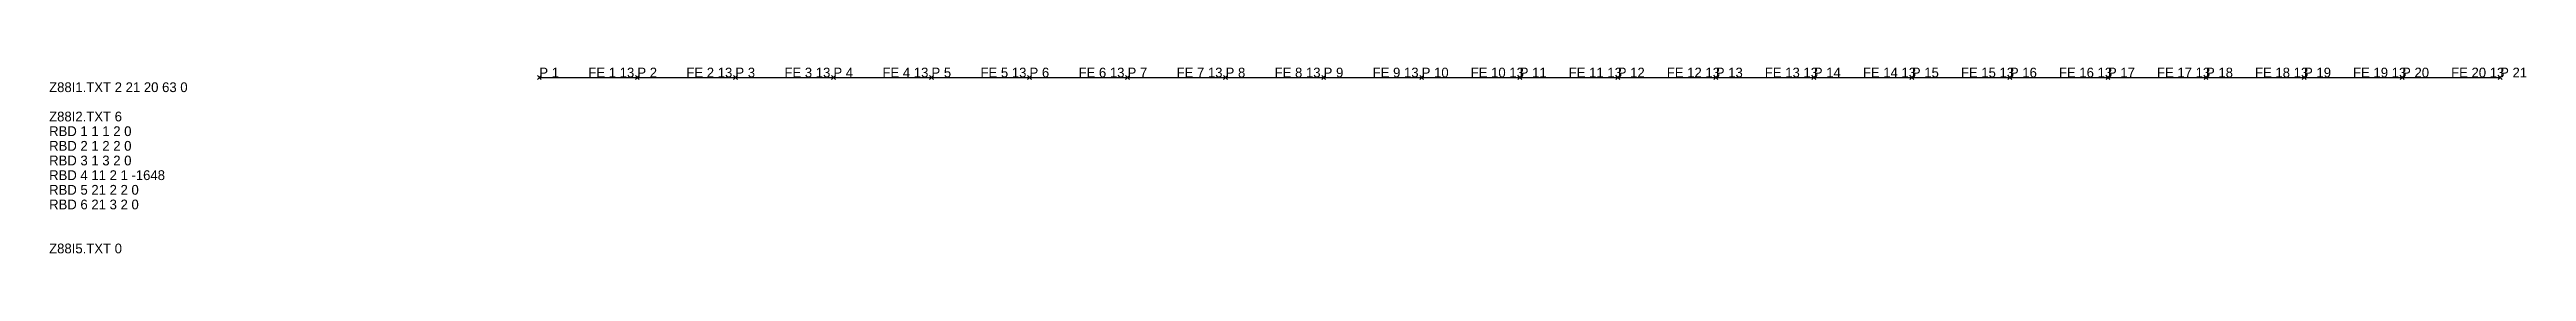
# Model space of a CAD drawing. Extents: x -250 to 1013, y -90 to 5.
import ezdxf

# ---------------------------------------------------------------- set-up
doc = ezdxf.new("R2010")
doc.units = 0
doc.header["$PDMODE"] = 3
doc.header["$PDSIZE"] = -3
for name, color, linetype in [('Z88EIO', 5, 'CONTINUOUS'), ('Z88FLA', 6, 'CONTINUOUS'), ('Z88GEN', 6, 'CONTINUOUS'), ('Z88KNR', 1, 'CONTINUOUS'), ('Z88NET', 5, 'CONTINUOUS'), ('Z88PKT', 1, 'CONTINUOUS'), ('Z88RBD', 6, 'CONTINUOUS')]:
    doc.layers.add(name, color=color, linetype=linetype)

msp = doc.modelspace()

# ---------------------------------------------------------------- linework, layer by layer
at = {"layer": 'Z88NET'}
for p, q in [((0, 0), (50, 0)), ((50, 0), (100, 0)), ((100, 0), (150, 0)), ((150, 0), (200, 0)), ((200, 0), (250, 0)), ((250, 0), (300, 0)), ((300, 0), (350, 0)), ((350, 0), (400, 0)), ((400, 0), (450, 0)), ((450, 0), (500, 0)), ((500, 0), (550, 0)), ((550, 0), (600, 0)), ((600, 0), (650, 0)), ((650, 0), (700, 0)), ((700, 0), (750, 0)), ((750, 0), (800, 0)), ((800, 0), (850, 0)), ((850, 0), (900, 0)), ((900, 0), (950, 0)), ((950, 0), (1000, 0))]:
    msp.add_line(p, q, dxfattribs=at)
at = {"layer": 'Z88PKT'}
for p in [(0, 0), (50, 0), (100, 0), (150, 0), (200, 0), (250, 0), (300, 0), (350, 0), (400, 0), (450, 0), (500, 0), (550, 0), (600, 0), (650, 0), (700, 0), (750, 0), (800, 0), (850, 0), (900, 0), (950, 0), (1000, 0)]:
    msp.add_point(p, dxfattribs=at)

# ---------------------------------------------------------------- texts
at = {"layer": 'Z88EIO'}
for s, p in [('FE 1 13', (25, 0)), ('FE 2 13', (75, 0)), ('FE 3 13', (125, 0)), ('FE 4 13', (175, 0)), ('FE 5 13', (225, 0)), ('FE 6 13', (275, 0)), ('FE 7 13', (325, 0)), ('FE 8 13', (375, 0)), ('FE 9 13', (425, 0)), ('FE 10 13', (475, 0)), ('FE 11 13', (525, 0)), ('FE 12 13', (575, 0)), ('FE 13 13', (625, 0)), ('FE 14 13', (675, 0)), ('FE 15 13', (725, 0)), ('FE 16 13', (775, 0)), ('FE 17 13', (825, 0)), ('FE 18 13', (875, 0)), ('FE 19 13', (925, 0)), ('FE 20 13', (975, 0))]:
    msp.add_text(s, height=5, dxfattribs=at).set_placement(p)
at = {"layer": 'Z88FLA'}
msp.add_text('Z88I5.TXT 0', height=5, dxfattribs=at).set_placement((-250, -90))
at = {"layer": 'Z88GEN'}
msp.add_text('Z88I1.TXT 2 21 20 63 0', height=5, dxfattribs=at).set_placement((-250, -7.5))
at = {"layer": 'Z88KNR'}
for s, p in [('P 1', (0, 0)), ('P 2', (50, 0)), ('P 3', (100, 0)), ('P 4', (150, 0)), ('P 5', (200, 0)), ('P 6', (250, 0)), ('P 7', (300, 0)), ('P 8', (350, 0)), ('P 9', (400, 0)), ('P 10', (450, 0)), ('P 11', (500, 0)), ('P 12', (550, 0)), ('P 13', (600, 0)), ('P 14', (650, 0)), ('P 15', (700, 0)), ('P 16', (750, 0)), ('P 17', (800, 0)), ('P 18', (850, 0)), ('P 19', (900, 0)), ('P 20', (950, 0)), ('P 21', (1000, 0))]:
    msp.add_text(s, height=5, dxfattribs=at).set_placement(p)
at = {"layer": 'Z88RBD'}
for s, p in [('Z88I2.TXT 6', (-250, -22.5)), ('RBD 1 1 1 2 0', (-250, -30)), ('RBD 2 1 2 2 0', (-250, -37.5)), ('RBD 3 1 3 2 0', (-250, -45)), ('RBD 4 11 2 1 -1648', (-250, -52.5)), ('RBD 5 21 2 2 0', (-250, -60)), ('RBD 6 21 3 2 0', (-250, -67.5))]:
    msp.add_text(s, height=5, dxfattribs=at).set_placement(p)

doc.saveas('drawing.dxf')
